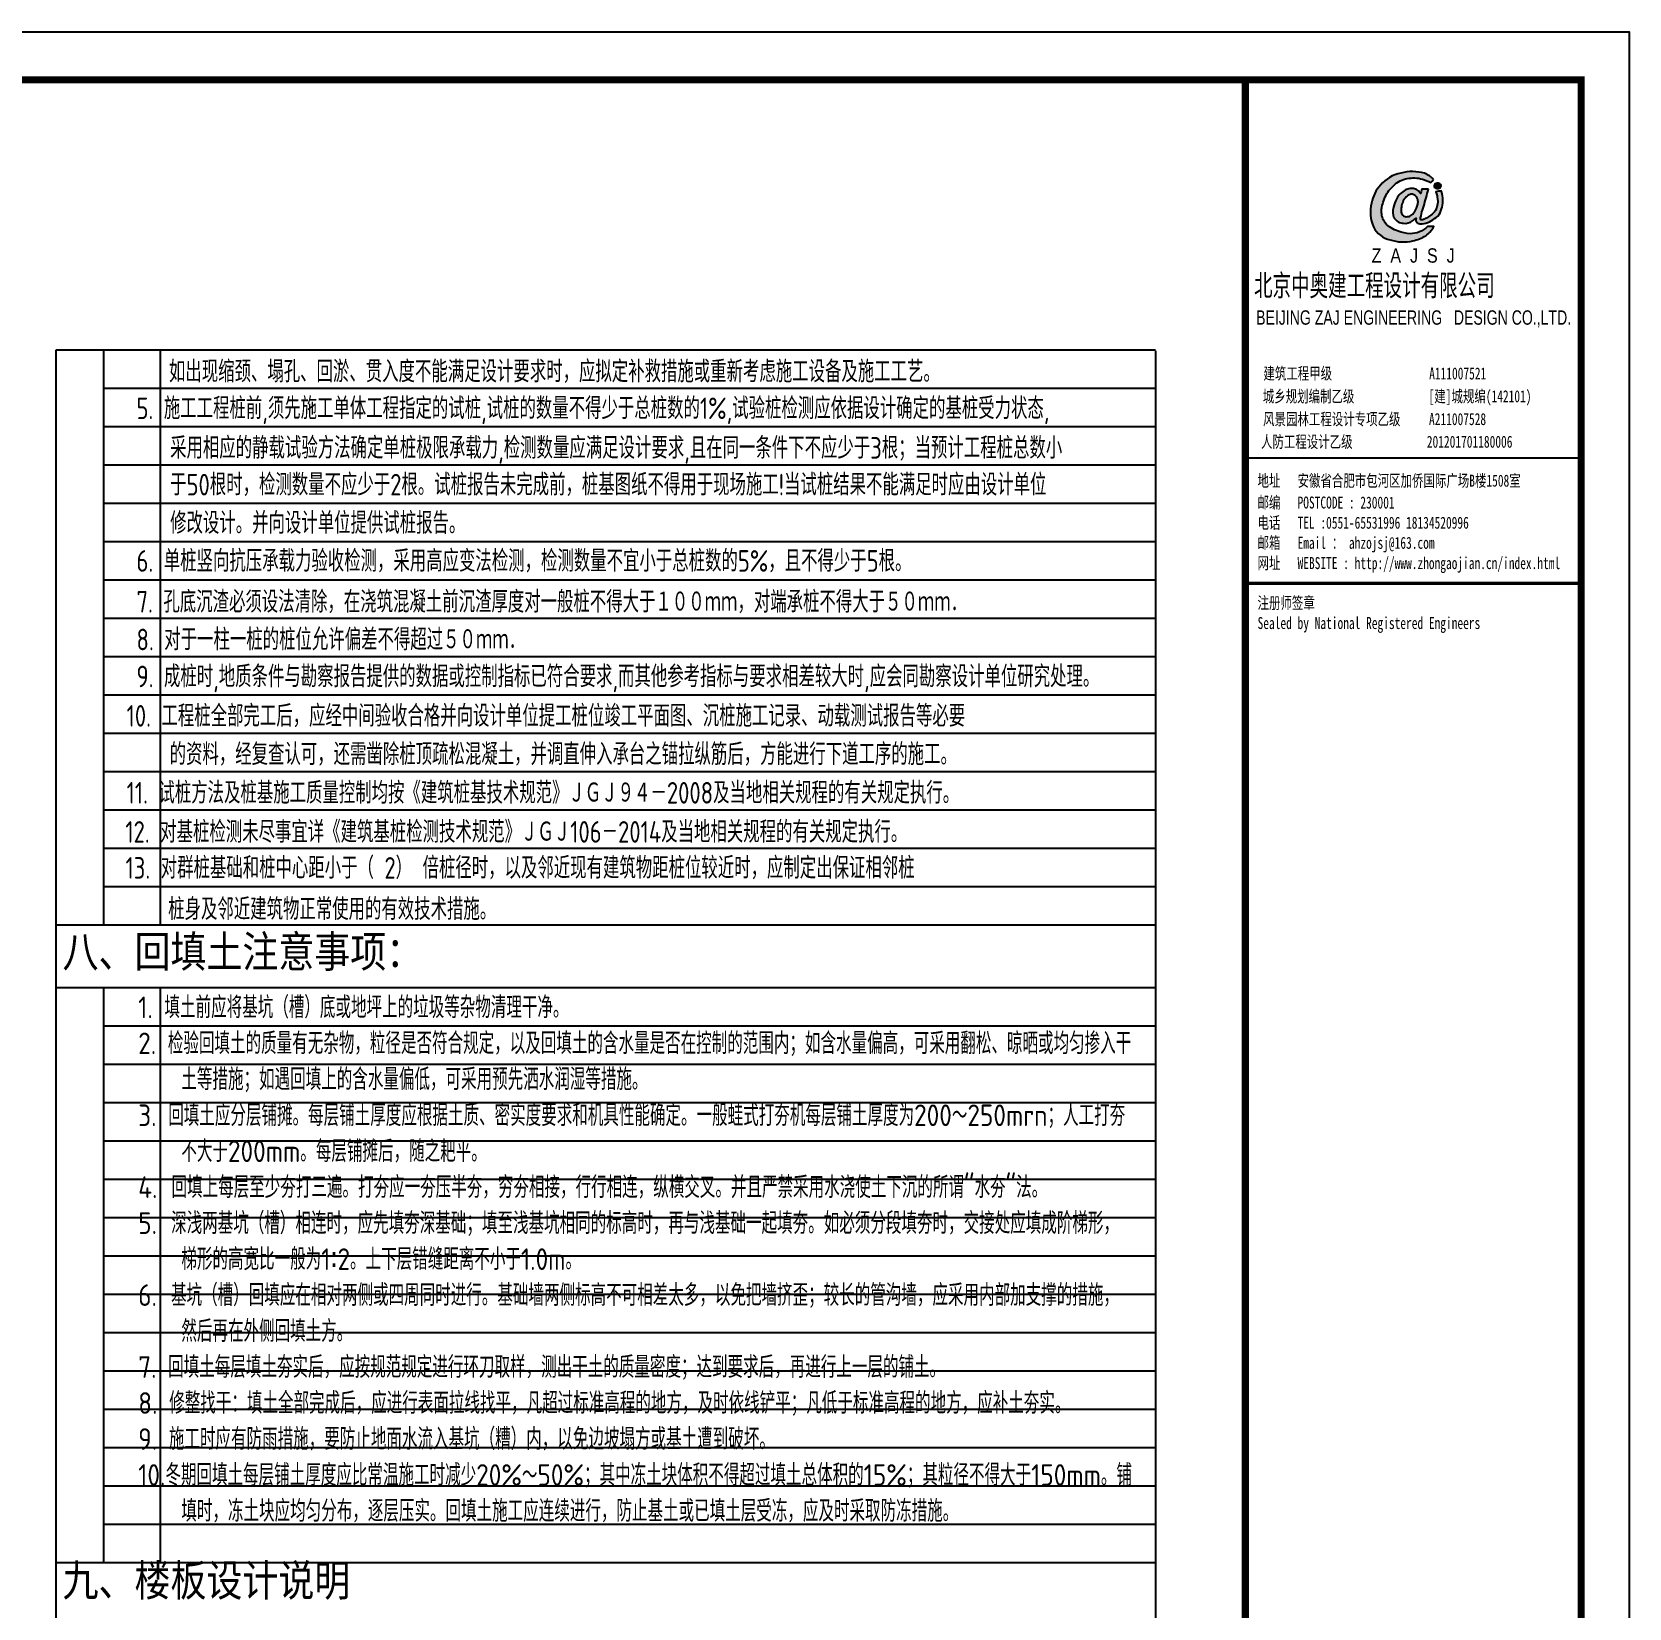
# Model space of a CAD drawing. Extents: x 180850 to 1399066, y 48356 to 327880.
# Drawn here: x 279147 to 302694, y 153864 to 177106 of the extents above; entities that cross this region are included whole.
import ezdxf
from ezdxf.enums import TextEntityAlignment as Align

# ---------------------------------------------------------------- set-up
doc = ezdxf.new("R2010")
doc.units = 0
doc.header["$LTSCALE"] = 1000
for name, color, linetype in [('NUM', 7, 'Continuous'), ('PUB_TEXT', 7, 'Continuous'), ('PUB_TITLE', 4, 'Continuous'), ('TEXT', 7, 'Continuous'), ('TK', 4, 'Continuous'), ('图签', 3, 'Continuous')]:
    doc.layers.add(name, color=color, linetype=linetype)
doc.styles.add('_gyy_title_Arial', font='arial.ttf', dxfattribs={"width": 0.7})
doc.styles.add('_gyy_title_ST', font='', dxfattribs={"width": 0.8})
doc.styles.add('_HZTXT', font='tssdeng.shx', dxfattribs={"width": 0.8, "bigfont": 'tssdchn.shx'})
doc.styles.add('HZ', font='txt.shx', dxfattribs={"width": 0.8, "bigfont": '000hztxt.shx'})
doc.styles.get("Standard").update_dxf_attribs({"font": 'gbenor.shx', "bigfont": 'gbcbig.shx'})
doc.styles.add('TSSD_Norm', font='tssdeng.shx', dxfattribs={"bigfont": 'hztxt.shx'})
doc.styles.get('_gyy_title_ST').set_extended_font_data('SimSun')

# ---------------------------------------------------------------- blocks, each defined once
blk = doc.blocks.new('dd')
at = {"layer": '图签'}
h = blk.add_hatch(color=5, dxfattribs=at)
h.set_gradient(color1=(0, 0, 255), color2=(36, 36, 255), one_color=1, tint=0.57)
h.paths.add_polyline_path([(452, 1270, -0.093206), (531, 1562, -0.136321), (716, 1807, -0.161039), (988, 1948, -0.108591), (1307, 1935, -0.049497), (1479, 1861, 0.062627), (1539, 1932, 0.094388), (1351, 2056, 0.136326), (854, 2062, 0.161722), (430, 1810, 0.133661), (243, 1435, 0.158414), (286, 937, 0.22517), (632, 669, 0.138663), (1107, 646, 0.074676), (1375, 753, 0.125344), (1543, 944, 0.006312), (1413, 948, -0.090385), (1244, 833, -0.096745), (1053, 797, -0.073845), (803, 850, -0.140868), (530, 1020, -0.160753)])
h = blk.add_hatch(color=5, dxfattribs=at)
h.set_gradient(color1=(0, 0, 255), color2=(36, 36, 255), one_color=1, tint=0.57)
h.paths.add_polyline_path([(1306, 1289, 0.011169), (1334, 1370, 0.005807), (1431, 1724, 0.01105), (1292, 1724, 0.016796), (1267, 1634, 0.125943), (1203, 1704, 0.083806), (1120, 1739, 0.082879), (1047, 1739, -0.008503), (952, 1710, 0.060057), (844, 1628, 0.086078), (774, 1532, 0.099424), (705, 1347, 0.12153), (690, 1225, 0.102644), (719, 1122, 0.056648), (797, 1042, 0.092914), (913, 1013, 0.194578), (1098, 1064, -0.002562), (1175, 1122, 0.064354), (1167, 1068, 0.172385), (1207, 1017, 0.105458), (1300, 1002, 0.086567), (1454, 1046, 0.047674), (1592, 1136, 0.166359), (1692, 1274, 0.096748), (1728, 1431, 0.03151), (1728, 1548, 0.041815), (1700, 1691, 0.007654), (1588, 1673, -0.009919), (1610, 1585, -0.068269), (1624, 1482, -0.105336), (1605, 1352, -0.14652), (1528, 1223, -0.070486), (1434, 1151, -0.077937), (1341, 1103, -0.127098), (1272, 1084, -0.114215), (1267, 1129, -0.007609)])
h.paths.add_polyline_path([(865, 1245, -0.099994), (863, 1328, -0.050974), (888, 1427, -0.120527), (938, 1529, -0.043888), (1002, 1595, -0.08446), (1063, 1619, -0.147309), (1127, 1607, -0.037474), (1177, 1572, -0.06931), (1209, 1507, -0.067662), (1213, 1431, -0.02676), (1211, 1413, 0.017209), (1183, 1329, -0.048815), (1120, 1223, -0.139096), (1046, 1163, -0.097991), (944, 1153, -0.085394), (909, 1169, -0.149141)], flags=16)
h = blk.add_hatch(color=1, dxfattribs=at)
h.set_gradient(color1=(255, 0, 0), color2=(255, 0, 0), tint=0.57)
h.paths.add_polyline_path([(1557, 1818, 0.386553), (1564, 1757, 0.170676), (1604, 1736, 0.082224), (1657, 1743, 0.087509), (1686, 1766, 0.264235), (1694, 1804, 0.244333), (1636, 1850, 0.30271)])
blk.add_lwpolyline([(1539, 1932, 0.094388), (1351, 2056, 0.136326), (854, 2062, 0.161722), (430, 1810, 0.133661), (243, 1435, 0.158414), (286, 937, 0.22517), (632, 669, 0.138663), (1107, 646, 0.074676), (1375, 753, 0.125344), (1543, 944, 0.006312), (1413, 948, -0.090385), (1244, 833, -0.096745), (1053, 797, -0.073845), (803, 850, -0.140868), (530, 1020, -0.160753), (452, 1270, -0.093206), (531, 1562, -0.136321), (716, 1807, -0.161039), (988, 1948, -0.108591), (1307, 1935, -0.049497), (1479, 1861, 0.062627)], format="xyb", close=True, dxfattribs=at)
for points in [[(1431, 1724, 0.011041), (1292, 1724, 0.016796), (1267, 1634, 0.125943), (1203, 1704, 0.083806), (1120, 1739, 0.082879), (1047, 1739, -0.008503), (952, 1710, 0.060057), (844, 1628, 0.086078), (774, 1532, 0.099424), (705, 1347, 0.12153), (690, 1225, 0.102644), (719, 1122, 0.056648), (797, 1042, 0.092914), (913, 1013, 0.194578), (1098, 1064, -0.002562), (1175, 1122, 0.064354), (1167, 1068, 0.172385), (1207, 1017, 0.105458), (1300, 1002, 0.086567), (1454, 1046, 0.047674), (1592, 1136, 0.166359), (1692, 1274, 0.096748), (1728, 1431, 0.03151), (1728, 1548, 0.041815), (1700, 1691, 0.007654), (1588, 1673, -0.009919), (1610, 1585, -0.068269), (1624, 1482, -0.105336), (1605, 1352, -0.14652), (1528, 1223, -0.070486), (1434, 1151, -0.077937), (1341, 1103, -0.127098), (1272, 1084, -0.114215), (1267, 1129, -0.007609), (1306, 1289, 0.011169), (1334, 1370, 0.005782), (1430, 1722, 0.069025)], [(1694, 1804, 0.243958), (1636, 1850, 0.303117), (1557, 1818, 0.386553), (1564, 1757, 0.170676), (1604, 1736, 0.082224), (1657, 1743, 0.087509), (1686, 1766, 0.264235), (1694, 1804, -7.823139)], [(1213, 1431, 0.067662), (1209, 1507, 0.06931), (1177, 1572, 0.037474), (1127, 1607, 0.147309), (1063, 1619, 0.08446), (1002, 1595, 0.043888), (938, 1529, 0.120527), (888, 1427, 0.050974), (863, 1328, 0.099994), (865, 1245, 0.149141), (909, 1169, 0.085394), (944, 1153, 0.097991), (1046, 1163, 0.139096), (1120, 1223, 0.048815), (1183, 1329, -0.017209), (1211, 1413, 0.02676), (1213, 1431, 0.441273)]]:
    blk.add_lwpolyline(points, format="xyb", dxfattribs=at)
at = {"insert": (246, 492), "char_height": 300, "width": 8000, "attachment_point": 1, "style": 'HZ'}
blk.add_mtext('{\\fArial|b0|i0|c0|p32;Z  A  J  S  J}', dxfattribs=at)

msp = doc.modelspace()

# ---------------------------------------------------------------- linework, layer by layer
at = {"layer": 'PUB_TITLE'}
msp.add_line((297037.44, 170825.47), (301986.93, 170825.47), dxfattribs=at)
msp.add_lwpolyline([(243229.36, 177105.5), (302694, 177105.5), (302694, 135105.51), (243229.36, 135105.51)], close=True, dxfattribs=at)
at = {"layer": 'PUB_TITLE', "const_width": 106.06}
for points in [[(244997.04, 135812.58), (244997.04, 176398.43), (301986.93, 176398.43), (301986.93, 135812.58)], [(297037.44, 176398.43), (301986.93, 176398.43), (301986.93, 135812.58), (297037.44, 135812.58)]]:
    msp.add_lwpolyline(points, close=True, dxfattribs=at)
at = {"layer": 'PUB_TITLE', "const_width": 49.49}
msp.add_lwpolyline([(297037.44, 168972.64), (301986.93, 168972.64)], dxfattribs=at)
at = {"layer": 'TK'}
for p, q in [((279505.83, 137479.61), (279505.83, 172415.65)), ((279505.83, 172415.65), (295714.24, 172415.65)), ((280205.36, 163936.62), (280205.36, 172415.65)), ((281044.8, 163936.62), (281044.8, 172415.65)), ((295714.24, 172403.6), (295714.24, 137479.61)), ((280205.36, 171850.38), (295714.24, 171850.38)), ((280205.36, 171285.11), (295714.24, 171285.11)), ((280205.36, 170719.84), (295714.24, 170719.84)), ((280205.36, 170154.57), (295714.24, 170154.57)), ((280205.36, 169589.31), (295714.24, 169589.31)), ((280205.36, 169024.04), (295714.24, 169024.04)), ((280205.36, 168458.77), (295714.24, 168458.77)), ((280205.36, 167893.5), (295714.24, 167893.5)), ((280205.36, 167328.23), (295714.24, 167328.23)), ((280205.36, 166762.97), (295714.24, 166762.97)), ((280205.36, 166197.7), (295714.24, 166197.7)), ((280205.36, 165632.43), (295714.24, 165632.43)), ((280205.36, 165067.16), (295714.24, 165067.16)), ((280205.36, 164501.89), (295714.24, 164501.89)), ((279505.83, 163936.62), (295714.24, 163936.62)), ((279505.83, 163015.64), (295714.24, 163015.64)), ((280205.36, 154536.62), (280205.36, 163015.64)), ((281044.8, 154536.62), (281044.8, 163015.64)), ((280205.36, 162450.37), (295714.24, 162450.37)), ((280205.36, 161885.11), (295714.24, 161885.11)), ((280205.36, 161319.84), (295714.24, 161319.84)), ((280205.36, 154536.62), (280205.36, 161264.01)), ((281044.8, 154536.62), (281044.8, 161264.01)), ((280205.36, 160754.57), (295714.24, 160754.57)), ((280205.36, 160189.3), (295714.24, 160189.3)), ((280205.36, 159624.03), (295714.24, 159624.03)), ((280205.36, 159058.76), (295714.24, 159058.76)), ((280205.36, 158493.5), (295714.24, 158493.5)), ((280205.36, 157928.23), (295714.24, 157928.23)), ((280205.36, 157362.96), (295714.24, 157362.96)), ((280205.36, 156797.69), (295714.24, 156797.69)), ((280205.36, 156232.42), (295714.24, 156232.42)), ((280205.36, 155667.16), (295714.24, 155667.16)), ((280205.36, 155101.89), (295714.24, 155101.89)), ((279505.83, 154536.62), (295714.24, 154536.62))]:
    msp.add_line(p, q, dxfattribs=at)

# ---------------------------------------------------------------- block references
at = {"layer": '图签', "xscale": 0.70707067020202, "yscale": 0.70707067020202, "zscale": 0.70707067020202}
msp.add_blockref('dd', (298724.23, 173567.06), dxfattribs=at)

# ---------------------------------------------------------------- texts
at = {"color": 1, "insert": (297164.89, 173536.58), "char_height": 359.1, "width": 9575.9995, "attachment_point": 1, "style": 'HZ'}
msp.add_mtext('北京中奥建工程设计有限公司', dxfattribs=at)
at = {"layer": 'NUM', "color": 7, "true_color": 0xffffff, "insert": (280713.69, 162880.67), "char_height": 318.1818, "attachment_point": 1}
msp.add_mtext_dynamic_manual_height_columns('\\pi-636.36,l636.36;1. 填土前应将基坑（槽）底或地坪上的垃圾等杂物清理干净。\\P2. 检验回填土的质量有无杂物，粒径是否符合规定，以及回填土的含水量是否在控制的范围内；如含水量偏高，可采用翻松、晾晒或均匀掺入干土等措施；如遇回填上的含水量偏低，可采用预先洒水润湿等措施。\\P3. 回填土应分层铺摊。每层铺土厚度应根据土质、密实度要求和机具性能确定。一般蛙式打夯机每层铺土厚度为200～250mrn；人工打夯不大于200mm。每层铺摊后，随之耙平。\\P4.{\\fMS PGothic|b0|i0|c128|p34;\u2002}回填上每层至少夯打三遍。打夯应一夯压半夯，穷夯相接，行行相连，纵横交叉。并且严禁采用水浇使土下沉的所谓"水夯"法。\\P5.{\\fMS PGothic|b0|i0|c134|p34;\u2002}深浅两基坑（槽）相连时，应先填夯深基础；填至浅基坑相同的标高时，再与浅基础一起填夯。如必须分段填夯时，交接处应填成阶梯形，梯形的高宽比一般为1∶2。上下层错缝距离不小于1.0m。\\P6.{\\fMS PGothic|b0|i0|c134|p34;\u2002}基坑（槽）回填应在相对两侧或四周同时进行。基础墙两侧标高不可相差太多，以免把墙挤歪；较长的管沟墙，应采用内部加支撑的措施，然后再在外侧回填土方。\\P7. 回填土每层填土夯实后，应按规范规定进行环刀取样，测出干土的质量密度；达到要求后，再进行上一层的铺土。\\P8. 修整找干：填土全部完成后，应进行表面拉线找平，凡超过标准高程的地方，及时依线铲平；凡低于标准高程的地方，应补土夯实。\\P\\pi0,l0;9. 施工时应有防雨措施，要防止地面水流入基坑（糟）内，以免边坡塌方或基土遭到破坏。\\P\\pi-636.36,l636.36;10.冬期回填土每层铺土厚度应比常温施工时减少20%～50%；其中冻土块体积不得超过填土总体积的15%；其粒径不得大于150mm。铺填时，冻土块应均匀分布，逐层压实。回填土施工应连续进行，防止基土或已填土层受冻，应及时采取防冻措施。', width=14618.551, gutter_width=16631.79, heights=[18891.15], dxfattribs=at)
at = {"layer": 'PUB_TEXT', "style": '_HZTXT', "width": 0.8}
for s, p in [('如出现缩颈、塌孔、回淤、贯入度不能满足设计要求时，应拟定补救措施或重新考虑施工设备及施工工艺。', (281166.95, 171938.51)), ('5. 施工工程桩前,须先施工单体工程指定的试桩,试桩的数量不得少于总桩数的1%%%,试验桩检测应依据设计确定的基桩受力状态,', (280688.78, 171396.38)), ('6. 单桩竖向抗压承载力验收检测，采用高应变法检测，检测数量不宜小于总桩数的5%%%，且不得少于5根。', (280688.78, 169145.66)), ('7. 孔底沉渣必须设法清除，在浇筑混凝土前沉渣厚度对一般桩不得大于１００ｍｍ，对端承桩不得大于５０ｍｍ．', (280688.78, 168542.71)), ('8. 对于一柱一桩的桩位允许偏差不得超过５０ｍｍ．', (280688.78, 167987.06)), ('9. 成桩时,地质条件与勘察报告提供的数据或控制指标已符合要求,而其他参考指标与要求相差较大时,应会同勘察设计单位研究处理。', (280688.78, 167442.46)), ('10. 工程桩全部完工后，应经中间验收合格并向设计单位提工桩位竣工平面图、沉桩施工记录、动载测试报告等必要', (280542.78, 166861.01)), ('的资料，经复查认可，还需凿除桩顶疏松混凝土，并调直伸入承台之锚拉纵筋后，方能进行下道工序的施工。', (281177.24, 166294.95)), ('11. 试桩方法及桩基施工质量控制均按《建筑桩基技术规范》ＪＧＪ９４－2008及当地相关规程的有关规定执行。', (280542.78, 165726.32)), ('12. 对基桩检测未尽事宜详《建筑基桩检测技术规范》ＪＧＪ106－2014及当地相关规程的有关规定执行。', (280524.12, 165150.17)), ('13. 对群桩基础和桩中心距小于（ 2） 倍桩径时，以及邻近现有建筑物距桩位较近时，应制定出保证相邻桩', (280527.21, 164619.52)), ('桩身及邻近建筑物正常使用的有效技术措施。', (281155.71, 164010.74))]:
    msp.add_text(s, height=318.1818, dxfattribs=at).set_placement(p)
at = {"layer": 'PUB_TEXT', "color": 3, "style": '_HZTXT', "width": 0.8}
for s, p in [('采用相应的静载试验方法确定单桩极限承载力,检测数量应满足设计要求,且在同一条件下不应少于3根；当预计工程桩总数小', (281184.37, 170812.48)), ('于50根时，检测数量不应少于2根。试桩报告未完成前，桩基图纸不得用于现场施工!当试桩结果不能满足时应由设计单位', (281184.37, 170270.24)), ('修改设计。并向设计单位提供试桩报告。', (281184.37, 169704.97))]:
    msp.add_text(s, height=318.1818, dxfattribs=at).set_placement(p)
at = {"layer": 'PUB_TITLE', "width": 0.7}
for s, height, style, p in [('BEIJING ZAJ ENGINEERING   DESIGN CO.,LTD.', 212.121, '_gyy_title_Arial', (299517.98, 172787.97)), ('建筑工程甲级                 A111007521             ', 176.7675, '_gyy_title_ST', (299493.32, 171981.5)), ('城乡规划编制乙级             [建]城规编(142101)', 176.7675, '_gyy_title_ST', (299274.83, 171644.5)), ('风景园林工程设计专项乙级     A211007528           ', 176.7675, '_gyy_title_ST', (299405.32, 171308.18)), ('人防工程设计乙级             201201701180006', 176.7675, '_gyy_title_ST', (299121.44, 170974.59))]:
    msp.add_text(s, height=height, dxfattribs=dict(at, style=style)).set_placement(p, align=Align.CENTER)
at = {"layer": 'PUB_TITLE', "style": '_gyy_title_ST', "width": 0.7}
for s, height, p in [('地址   安徽省合肥市包河区加侨国际广场B楼1508室', 176.7675, (297216.36, 170400.3)), ('邮编   POSTCODE : 230001', 176.7675, (297216.36, 170077.42)), ('电话   TEL :0551-65531996 18134520996', 176.7675, (297216.36, 169780.45)), ('邮箱   Email ： ahzojsj@163.com', 176.7675, (297216.36, 169483.48)), ('网址   WEBSITE : http://www.zhongaojian.cn/index.html', 176.7675, (297216.36, 169184.77)), ('注册师签章', 176.767, (297216.36, 168597.9)), ('Sealed by National Registered Engineers', 176.7675, (297217.32, 168300.93))]:
    msp.add_text(s, height=height, dxfattribs=at).set_placement(p)
at = {"layer": 'TEXT', "color": 3, "style": 'TSSD_Norm'}
for s, p in [('八、回填土注意事项：', (279598.32, 163101.44)), ('九、楼板设计说明', (279598.32, 153829.18))]:
    msp.add_text(s, height=530.303, dxfattribs=at).set_placement(p, align=Align.BOTTOM_LEFT)

doc.saveas('drawing.dxf')
